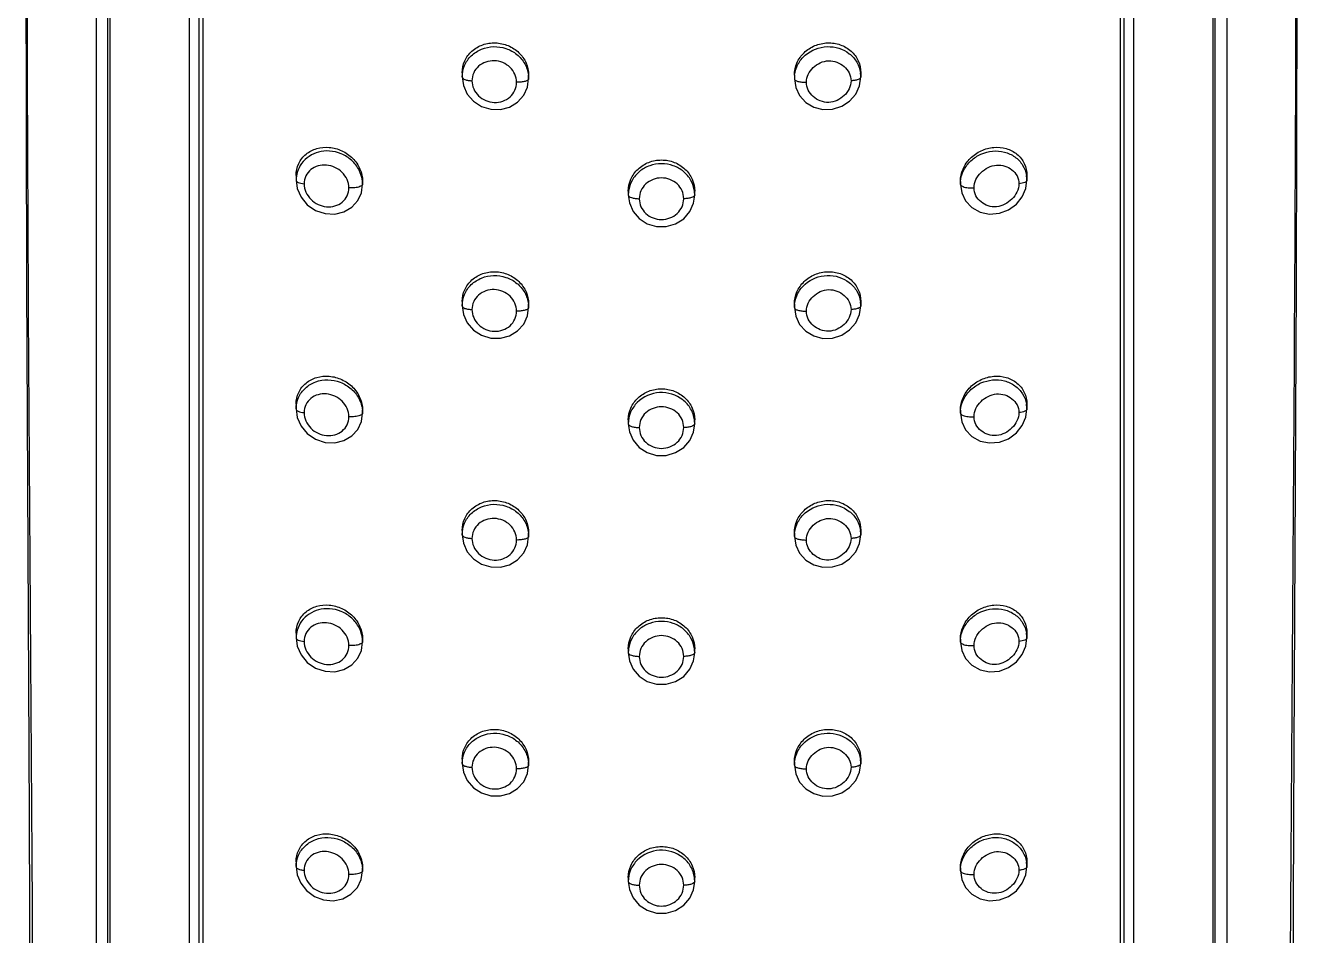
# Model space of a CAD drawing. Extents: x 0 to 1354, y -165 to 827.
# Drawn here: x 90.7 to 148.2, y 296.6 to 337.7 of the extents above; entities that cross this region are included whole.
import ezdxf

# ---------------------------------------------------------------- set-up
doc = ezdxf.new("R2010")
doc.units = 0
doc.header["$LTSCALE"] = 10
doc.header["$MEASUREMENT"] = 0
doc.layers.add('DEF_LAYER_ASSEM_MEMBER', color=7, linetype='CONTINUOUS')

msp = doc.modelspace()

# ---------------------------------------------------------------- linework, layer by layer
at = {"layer": 'DEF_LAYER_ASSEM_MEMBER', "color": 7, "linetype": 'Continuous'}
for p, q in [((94.468, 273.983), (94.468, 358.361)), ((144.468, 274.074), (144.468, 358.145)), ((98.586, 273.155), (98.586, 355.08)), ((140.351, 355.08), (140.351, 273.177)), ((98.143, 353.662), (98.142, 273.191)), ((140.795, 273.191), (140.794, 353.492)), ((148.141, 325.978), (148.193, 347.704)), ((94.556, 345.545), (94.556, 274.105)), ((144.38, 274.105), (144.38, 345.545)), ((110.468, 335.534), (110.468, 335.344)), ((128.468, 335.534), (128.468, 335.344)), ((113.468, 335.43), (113.468, 335.274)), ((125.468, 335.43), (125.468, 335.268)), ((102.966, 330.683), (102.966, 330.683)), ((102.966, 330.683), (103.022, 330.301)), ((102.968, 330.897), (102.968, 330.683)), ((105.968, 330.629), (105.968, 330.502)), ((132.968, 330.493), (132.968, 330.629)), ((135.917, 330.31), (135.97, 330.683)), ((135.968, 330.898), (135.968, 330.683)), ((135.97, 330.683), (135.97, 330.683)), ((117.968, 330.189), (117.968, 330.016)), ((120.968, 330.008), (120.968, 330.189)), ((110.468, 325.194), (110.468, 325.004)), ((128.468, 325.194), (128.468, 325.004)), ((113.468, 325.09), (113.468, 324.934)), ((125.468, 324.927), (125.468, 325.09)), ((102.966, 320.343), (102.966, 320.343)), ((102.966, 320.343), (103.022, 319.961)), ((102.968, 320.558), (102.968, 320.343)), ((105.968, 320.289), (105.968, 320.162)), ((132.968, 320.153), (132.968, 320.289)), ((135.917, 319.97), (135.97, 320.343)), ((135.968, 320.558), (135.968, 320.343)), ((135.97, 320.343), (135.97, 320.343)), ((117.968, 319.849), (117.968, 319.676)), ((120.968, 319.668), (120.968, 319.849)), ((110.468, 314.855), (110.468, 314.664)), ((128.468, 314.855), (128.468, 314.664)), ((113.468, 314.75), (113.468, 314.594)), ((125.468, 314.587), (125.468, 314.75)), ((102.966, 310.004), (102.966, 310.003)), ((102.966, 310.003), (103.022, 309.621)), ((102.968, 310.218), (102.968, 310.004)), ((105.968, 309.949), (105.968, 309.822)), ((132.968, 309.813), (132.968, 309.949)), ((135.917, 309.63), (135.97, 310.003)), ((135.968, 310.218), (135.968, 310.004)), ((135.97, 310.004), (135.97, 310.003)), ((117.968, 309.509), (117.968, 309.336)), ((120.968, 309.329), (120.968, 309.509)), ((110.468, 304.515), (110.468, 304.324)), ((128.468, 304.515), (128.468, 304.324)), ((113.468, 304.41), (113.468, 304.254)), ((125.468, 304.247), (125.468, 304.41)), ((102.966, 299.664), (102.966, 299.664)), ((102.966, 299.664), (103.019, 299.291)), ((102.968, 299.878), (102.968, 299.664)), ((105.968, 299.609), (105.968, 299.482)), ((132.968, 299.473), (132.968, 299.609)), ((135.917, 299.29), (135.97, 299.664)), ((135.968, 299.878), (135.968, 299.664)), ((135.97, 299.664), (135.97, 299.664)), ((117.968, 299.169), (117.968, 298.996)), ((120.968, 298.989), (120.968, 299.169))]:
    msp.add_line(p, q, dxfattribs=at)
at = {"layer": 'DEF_LAYER_ASSEM_MEMBER', "color": 9, "linetype": 'Continuous'}
for p, q in [((93.945, 345.765), (93.945, 274.325)), ((144.992, 345.765), (144.992, 274.325)), ((98.758, 344.523), (98.758, 273.084)), ((140.179, 344.523), (140.179, 273.084))]:
    msp.add_line(p, q, dxfattribs=at)
at = {"layer": 'DEF_LAYER_ASSEM_MEMBER', "color": 7, "linetype": 'Continuous'}
for points in [[(90.744, 347.704), (90.796, 325.974), (90.917, 301.924), (90.999, 276.078)], [(110.467, 335.344), (110.524, 334.955), (110.697, 334.575), (110.977, 334.248), (111.343, 334.013), (111.76, 333.885), (112.192, 333.876), (112.605, 333.988), (112.968, 334.209), (113.244, 334.521), (113.413, 334.889), (113.468, 335.274)], [(125.468, 335.268), (125.528, 334.874), (125.702, 334.506), (125.982, 334.199), (126.346, 333.982), (126.761, 333.874), (127.194, 333.888), (127.607, 334.019), (127.966, 334.254), (128.24, 334.575), (128.411, 334.95), (128.47, 335.344)], [(103.022, 330.301), (103.193, 329.914), (103.474, 329.569), (103.848, 329.313), (104.278, 329.17), (104.718, 329.152), (105.129, 329.255), (105.482, 329.465), (105.749, 329.763), (105.913, 330.117), (105.968, 330.496)], [(132.968, 330.493), (133.026, 330.109), (133.2, 329.745), (133.485, 329.441), (133.858, 329.236), (134.284, 329.146), (134.725, 329.184), (135.14, 329.339), (135.494, 329.599), (135.756, 329.935), (135.917, 330.31)], [(117.968, 330.016), (118.018, 329.651), (118.184, 329.271), (118.461, 328.946), (118.827, 328.713), (119.246, 328.589), (119.683, 328.588), (120.103, 328.71), (120.47, 328.941), (120.749, 329.265), (120.917, 329.641), (120.968, 330.008)], [(147.938, 276.078), (148.02, 301.931), (148.141, 325.978)], [(110.467, 325.004), (110.524, 324.615), (110.697, 324.235), (110.977, 323.908), (111.343, 323.673), (111.76, 323.545), (112.192, 323.536), (112.605, 323.649), (112.968, 323.869), (113.244, 324.181), (113.413, 324.549), (113.468, 324.934)], [(125.468, 324.927), (125.528, 324.534), (125.702, 324.166), (125.982, 323.859), (126.346, 323.642), (126.761, 323.534), (127.194, 323.548), (127.607, 323.679), (127.966, 323.914), (128.24, 324.235), (128.411, 324.61), (128.47, 325.004)], [(103.022, 319.961), (103.193, 319.574), (103.474, 319.229), (103.848, 318.973), (104.278, 318.83), (104.718, 318.812), (105.129, 318.915), (105.482, 319.126), (105.749, 319.423), (105.913, 319.777), (105.968, 320.156)], [(132.968, 320.153), (133.026, 319.769), (133.2, 319.405), (133.485, 319.101), (133.858, 318.896), (134.284, 318.807), (134.725, 318.844), (135.14, 319), (135.494, 319.259), (135.756, 319.595), (135.917, 319.97)], [(117.968, 319.676), (118.018, 319.311), (118.184, 318.931), (118.461, 318.606), (118.827, 318.373), (119.246, 318.249), (119.683, 318.248), (120.103, 318.37), (120.47, 318.602), (120.749, 318.925), (120.917, 319.302), (120.968, 319.668)], [(110.467, 314.664), (110.524, 314.275), (110.697, 313.895), (110.977, 313.569), (111.343, 313.333), (111.76, 313.205), (112.192, 313.197), (112.605, 313.309), (112.968, 313.529), (113.244, 313.841), (113.413, 314.209), (113.468, 314.594)], [(125.468, 314.587), (125.528, 314.194), (125.702, 313.826), (125.982, 313.519), (126.346, 313.303), (126.761, 313.195), (127.194, 313.208), (127.607, 313.339), (127.966, 313.574), (128.24, 313.895), (128.411, 314.27), (128.47, 314.664)], [(103.022, 309.621), (103.193, 309.234), (103.474, 308.89), (103.848, 308.633), (104.278, 308.49), (104.718, 308.472), (105.129, 308.575), (105.482, 308.786), (105.749, 309.083), (105.913, 309.437), (105.968, 309.816)], [(132.968, 309.813), (133.026, 309.429), (133.2, 309.065), (133.485, 308.762), (133.858, 308.556), (134.284, 308.467), (134.725, 308.504), (135.14, 308.66), (135.494, 308.919), (135.756, 309.256), (135.917, 309.63)], [(117.968, 309.336), (118.018, 308.971), (118.184, 308.591), (118.461, 308.266), (118.827, 308.033), (119.246, 307.909), (119.683, 307.908), (120.103, 308.03), (120.47, 308.262), (120.749, 308.585), (120.917, 308.962), (120.968, 309.329)], [(110.467, 304.324), (110.524, 303.935), (110.697, 303.555), (110.977, 303.229), (111.343, 302.993), (111.76, 302.865), (112.192, 302.857), (112.605, 302.969), (112.968, 303.189), (113.244, 303.501), (113.413, 303.869), (113.468, 304.255)], [(125.468, 304.247), (125.528, 303.854), (125.702, 303.486), (125.982, 303.179), (126.346, 302.963), (126.761, 302.855), (127.194, 302.868), (127.607, 302.999), (127.966, 303.234), (128.24, 303.555), (128.411, 303.93), (128.47, 304.324)], [(103.019, 299.291), (103.179, 298.917), (103.441, 298.582), (103.793, 298.322), (104.207, 298.165), (104.646, 298.126), (105.071, 298.213), (105.446, 298.417), (105.733, 298.72), (105.91, 299.087), (105.968, 299.476)], [(132.968, 299.473), (133.026, 299.089), (133.2, 298.725), (133.485, 298.422), (133.858, 298.216), (134.284, 298.127), (134.725, 298.164), (135.14, 298.32), (135.494, 298.579), (135.756, 298.916), (135.917, 299.29)], [(117.968, 298.996), (118.018, 298.631), (118.184, 298.251), (118.461, 297.926), (118.827, 297.693), (119.246, 297.57), (119.683, 297.569), (120.103, 297.69), (120.47, 297.922), (120.749, 298.245), (120.917, 298.622), (120.968, 298.989)]]:
    msp.add_lwpolyline(points, dxfattribs=at)
at = {"layer": 'DEF_LAYER_ASSEM_MEMBER', "color": 9, "linetype": 'Continuous'}
for centre, radius, start, end in [((127.149, 335.344), 1.319, 0.01452, 8.22084), ((112.138, 335.273), 1.33, 0.01786, 6.65614), ((126.797, 335.273), 1.329, 173.33994, 179.98175), ((104.632, 330.502), 1.336, 0.01617, 5.37905), ((134.3, 330.502), 1.331, 174.6161, 179.9833), ((134.662, 330.683), 1.307, 0.00543, 9.35968), ((119.296, 330.015), 1.327, 172.57023, 179.98452), ((119.641, 330.015), 1.327, 0.01528, 7.43082), ((127.149, 325.004), 1.319, 0.01452, 8.22084), ((112.138, 324.934), 1.33, 0.01786, 6.65614), ((126.797, 324.934), 1.329, 173.33994, 179.98175), ((104.634, 320.162), 1.335, 0.0173, 5.37379), ((134.3, 320.162), 1.331, 174.6161, 179.9833), ((134.662, 320.343), 1.307, 0.00543, 9.35968), ((119.642, 319.675), 1.326, 0.01713, 7.42141), ((127.149, 314.664), 1.319, 0.01452, 8.22084), ((112.138, 314.594), 1.33, 0.01786, 6.65614), ((126.797, 314.594), 1.329, 173.33994, 179.98175), ((104.632, 309.822), 1.336, 0.01617, 5.37905), ((134.3, 309.822), 1.331, 174.6161, 179.9833), ((134.662, 310.003), 1.307, 0.00543, 9.35968), ((119.296, 309.335), 1.327, 172.57023, 179.98452), ((119.641, 309.335), 1.327, 0.01528, 7.43082), ((127.149, 304.324), 1.319, 0.01452, 8.22084), ((112.138, 304.254), 1.33, 0.01786, 6.65614), ((126.797, 304.254), 1.329, 173.33994, 179.98175), ((104.634, 299.482), 1.335, 0.0173, 5.37379), ((134.3, 299.482), 1.331, 174.6161, 179.9833), ((134.662, 299.664), 1.307, 0.00543, 9.35968), ((119.642, 298.995), 1.326, 0.01713, 7.42141)]:
    msp.add_arc(centre, radius, start, end, dxfattribs=at)
for points, start_tangent, end_tangent in [([(90.799, 347.593), (90.952, 311.838), (91.13, 276.078)], (-0.00001, -1), (0.000769, -1)), ([(147.807, 276.077), (147.984, 311.838), (148.138, 347.593)], (0.00077, 1), (-0.00001, 1)), ([(110.468, 335.344), (110.575, 335.862), (110.879, 336.301), (111.338, 336.6), (111.886, 336.716), (112.445, 336.632), (112.938, 336.361), (113.293, 335.94), (113.459, 335.428)], (0, 1), (0.115698, -0.993284)), ([(125.477, 335.428), (125.632, 335.918), (125.961, 336.328), (126.95, 336.715), (127.948, 336.398), (128.287, 336.011), (128.455, 335.532)], (0.115759, 0.993277), (0.14292, -0.989734)), ([(112.925, 335.104), (112.848, 335.468), (112.628, 335.78), (112.3, 335.992), (111.917, 336.077), (111.207, 335.83), (110.987, 335.533), (110.908, 335.175)], (-0.009948, 0.999951), (-0.013324, -0.999911)), ([(110.467, 335.344), (110.593, 335.231), (110.736, 335.193), (110.908, 335.175)], (0.000004, -1), (0.999166, -0.040834)), ([(110.908, 335.175), (110.987, 334.81), (111.207, 334.496), (111.533, 334.281), (111.917, 334.196), (112.3, 334.254), (112.628, 334.446), (112.848, 334.744), (112.925, 335.104)], (0.013279, -0.999912), (0.009787, 0.999952)), ([(113.468, 335.274), (113.426, 335.205), (113.306, 335.148), (113.13, 335.112), (112.925, 335.104)], (0, -1), (-0.999567, 0.029429)), ([(125.468, 335.274), (125.511, 335.205), (125.63, 335.148), (125.807, 335.112), (126.011, 335.104)], (0, -1), (0.999567, 0.029429)), ([(128.47, 335.344), (128.343, 335.231), (128.201, 335.193), (128.029, 335.175)], (-0.000002, -1), (-0.999166, -0.040834)), ([(104.468, 331.998), (103.986, 331.951), (103.554, 331.759), (103.218, 331.442), (103.017, 331.034)], (-0.998169, 0.060479), (-0.272468, -0.962165)), ([(105.963, 330.627), (105.812, 331.139), (105.478, 331.574), (105.009, 331.872), (104.468, 331.998)], (-0.093514, 0.995618), (-0.998168, 0.06051)), ([(132.974, 330.627), (133.12, 331.128), (133.443, 331.557), (133.897, 331.858), (134.423, 331.994), (134.954, 331.952), (135.424, 331.734), (135.772, 331.367), (135.951, 330.896)], (0.09359, 0.995611), (0.162807, -0.986658)), ([(103.017, 331.034), (102.968, 330.683)], (-0.272468, -0.962165), (0, -1)), ([(105.353, 330.336), (105.272, 330.71), (105.047, 331.034), (104.718, 331.261), (104.338, 331.363), (103.958, 331.329), (103.632, 331.162), (103.409, 330.878), (103.326, 330.52)], (-0.005119, 0.999987), (-0.009536, -0.999955)), ([(119.468, 331.426), (118.937, 331.334), (118.474, 331.071), (118.141, 330.672), (117.98, 330.187)], (-1, 0.00002), (-0.129178, -0.991621)), ([(120.957, 330.187), (120.796, 330.672), (120.462, 331.071), (120, 331.334), (119.468, 331.426)], (-0.129199, 0.991619), (-1, 0.00002)), ([(102.966, 330.683), (103.066, 330.581), (103.182, 330.543), (103.326, 330.52)], (-0.000044, -1), (0.994976, -0.100112)), ([(103.326, 330.52), (103.632, 329.817), (103.958, 329.587), (104.338, 329.483), (104.718, 329.518), (105.047, 329.688), (105.272, 329.975), (105.353, 330.336)], (0.009606, -0.999954), (0.005166, 0.999987)), ([(105.85, 330.392), (105.625, 330.34), (105.353, 330.336)], (-0.927687, -0.37336), (-0.996727, 0.08084)), ([(105.968, 330.502), (105.961, 330.472), (105.85, 330.392)], (0, -1), (-0.927687, -0.37336)), ([(120.474, 329.845), (120.397, 330.205), (120.179, 330.51), (119.852, 330.712), (119.468, 330.784), (119.085, 330.712), (118.758, 330.51), (118.54, 330.205), (118.462, 329.845)], (-0.008394, 0.999965), (-0.015147, -0.999885)), ([(132.968, 330.502), (132.976, 330.472), (133.087, 330.392)], (0, -1), (0.927687, -0.37336)), ([(133.087, 330.392), (133.312, 330.34), (133.584, 330.336)], (0.927687, -0.37336), (0.996727, 0.08084)), ([(135.97, 330.683), (135.87, 330.581), (135.755, 330.543), (135.611, 330.52)], (0.000061, -1), (-0.994976, -0.100112)), ([(117.968, 330.016), (118.005, 329.951), (118.112, 329.896), (118.272, 329.859), (118.462, 329.845)], (0.000045, -1), (0.999992, -0.003959)), ([(118.462, 329.845), (118.54, 329.484), (118.758, 329.178), (119.468, 328.902), (120.179, 329.178), (120.397, 329.484), (120.474, 329.845)], (0.015156, -0.999885), (0.008362, 0.999965)), ([(120.968, 330.016), (120.931, 329.951), (120.824, 329.896), (120.664, 329.858), (120.474, 329.845)], (0, -1), (-0.999992, -0.003931)), ([(110.468, 325.004), (110.575, 325.522), (110.879, 325.961), (111.338, 326.26), (111.886, 326.376), (112.445, 326.292), (112.938, 326.021), (113.293, 325.6), (113.459, 325.088)], (0, 1), (0.115698, -0.993284)), ([(125.477, 325.088), (125.632, 325.578), (125.961, 325.989), (126.95, 326.376), (127.948, 326.058), (128.287, 325.671), (128.455, 325.192)], (0.115759, 0.993277), (0.14292, -0.989734)), ([(112.925, 324.764), (112.848, 325.128), (112.628, 325.44), (112.3, 325.653), (111.917, 325.737), (111.207, 325.49), (110.987, 325.193), (110.908, 324.835)], (-0.009948, 0.999951), (-0.013324, -0.999911)), ([(110.467, 325.004), (110.593, 324.891), (110.736, 324.853), (110.908, 324.835)], (0.000004, -1), (0.999166, -0.040834)), ([(110.908, 324.835), (110.987, 324.47), (111.207, 324.156), (111.533, 323.942), (111.917, 323.856), (112.3, 323.914), (112.628, 324.106), (112.848, 324.404), (112.925, 324.764)], (0.013279, -0.999912), (0.009787, 0.999952)), ([(113.468, 324.934), (113.426, 324.865), (113.306, 324.808), (113.13, 324.773), (112.925, 324.764)], (0, -1), (-0.999567, 0.029429)), ([(125.468, 324.934), (125.511, 324.865), (125.63, 324.808), (125.807, 324.773), (126.011, 324.764)], (0, -1), (0.999567, 0.029429)), ([(128.47, 325.004), (128.343, 324.891), (128.201, 324.853), (128.029, 324.835)], (-0.000002, -1), (-0.999166, -0.040834)), ([(102.968, 320.343), (103.078, 320.862), (103.387, 321.29), (103.851, 321.569), (104.401, 321.66), (104.961, 321.551), (105.452, 321.257), (105.804, 320.814), (105.963, 320.287)], (0, 1), (0.093403, -0.995628)), ([(132.974, 320.287), (133.12, 320.788), (133.443, 321.217), (133.897, 321.518), (134.423, 321.654), (134.954, 321.612), (135.424, 321.394), (135.772, 321.027), (135.951, 320.556)], (0.09359, 0.995611), (0.162807, -0.986658)), ([(105.353, 319.996), (105.272, 320.37), (105.047, 320.695), (104.718, 320.921), (104.338, 321.023), (103.958, 320.99), (103.632, 320.822), (103.409, 320.538), (103.326, 320.18)], (-0.005119, 0.999987), (-0.009536, -0.999955)), ([(120.957, 319.847), (120.785, 320.351), (120.428, 320.759), (119.377, 321.083), (118.376, 320.642), (118.074, 320.195), (117.968, 319.676)], (-0.129004, 0.991644), (0, -1)), ([(102.966, 320.343), (103.066, 320.241), (103.182, 320.203), (103.326, 320.18)], (-0.000044, -1), (0.994976, -0.100112)), ([(103.326, 320.18), (103.632, 319.477), (103.958, 319.247), (104.338, 319.143), (104.718, 319.178), (105.047, 319.348), (105.272, 319.635), (105.353, 319.996)], (0.009606, -0.999954), (0.005166, 0.999987)), ([(105.85, 320.052), (105.625, 320), (105.353, 319.996)], (-0.927687, -0.37336), (-0.996727, 0.08084)), ([(105.968, 320.162), (105.961, 320.132), (105.85, 320.052)], (0, -1), (-0.927687, -0.37336)), ([(120.474, 319.505), (120.397, 319.865), (120.179, 320.17), (119.852, 320.372), (119.468, 320.444), (119.085, 320.372), (118.758, 320.17), (118.54, 319.865), (118.462, 319.505)], (-0.008394, 0.999965), (-0.015147, -0.999885)), ([(132.968, 320.162), (132.976, 320.132), (133.087, 320.052)], (0, -1), (0.927687, -0.37336)), ([(133.087, 320.052), (133.312, 320), (133.584, 319.996)], (0.927687, -0.37336), (0.996727, 0.08084)), ([(135.97, 320.343), (135.87, 320.241), (135.755, 320.203), (135.611, 320.18)], (0.000061, -1), (-0.994976, -0.100112)), ([(117.968, 319.676), (118.005, 319.611), (118.112, 319.556), (118.272, 319.519), (118.462, 319.505)], (0.000045, -1), (0.999992, -0.003959)), ([(118.462, 319.505), (118.54, 319.144), (118.758, 318.838), (119.468, 318.563), (120.179, 318.838), (120.397, 319.144), (120.474, 319.505)], (0.015156, -0.999885), (0.008362, 0.999965)), ([(120.968, 319.676), (120.931, 319.611), (120.824, 319.556), (120.664, 319.519), (120.474, 319.505)], (0, -1), (-0.999992, -0.003931)), ([(110.468, 314.664), (110.575, 315.182), (110.879, 315.621), (111.338, 315.92), (111.886, 316.036), (112.445, 315.952), (112.938, 315.681), (113.293, 315.26), (113.459, 314.748)], (0, 1), (0.115698, -0.993284)), ([(125.477, 314.748), (125.632, 315.238), (125.961, 315.649), (126.95, 316.036), (127.948, 315.718), (128.287, 315.331), (128.455, 314.852)], (0.115759, 0.993277), (0.14292, -0.989734)), ([(112.925, 314.424), (112.848, 314.788), (112.628, 315.1), (112.3, 315.313), (111.917, 315.397), (111.207, 315.15), (110.987, 314.853), (110.908, 314.495)], (-0.009948, 0.999951), (-0.013324, -0.999911)), ([(110.467, 314.664), (110.593, 314.551), (110.736, 314.513), (110.908, 314.495)], (0.000004, -1), (0.999166, -0.040834)), ([(110.908, 314.495), (110.987, 314.13), (111.207, 313.816), (111.533, 313.602), (111.917, 313.516), (112.3, 313.575), (112.628, 313.766), (112.848, 314.065), (112.925, 314.424)], (0.013279, -0.999912), (0.009787, 0.999952)), ([(113.468, 314.594), (113.426, 314.525), (113.306, 314.468), (113.13, 314.433), (112.925, 314.424)], (0, -1), (-0.999567, 0.029429)), ([(125.468, 314.594), (125.511, 314.525), (125.63, 314.468), (125.807, 314.433), (126.011, 314.424)], (0, -1), (0.999567, 0.029429)), ([(128.47, 314.664), (128.343, 314.551), (128.201, 314.513), (128.029, 314.495)], (-0.000002, -1), (-0.999166, -0.040834)), ([(104.468, 311.318), (103.986, 311.271), (103.554, 311.079), (103.218, 310.763), (103.017, 310.354)], (-0.998169, 0.060479), (-0.272468, -0.962165)), ([(105.963, 309.947), (105.812, 310.46), (105.478, 310.894), (105.009, 311.192), (104.468, 311.318)], (-0.093514, 0.995618), (-0.998168, 0.06051)), ([(132.974, 309.947), (133.12, 310.449), (133.443, 310.877), (133.897, 311.178), (134.423, 311.315), (134.954, 311.272), (135.424, 311.055), (135.772, 310.687), (135.951, 310.216)], (0.09359, 0.995611), (0.162807, -0.986658)), ([(103.017, 310.354), (102.968, 310.004)], (-0.272468, -0.962165), (0, -1)), ([(105.353, 309.656), (105.272, 310.03), (105.047, 310.355), (104.718, 310.581), (104.338, 310.683), (103.958, 310.65), (103.632, 310.482), (103.409, 310.198), (103.326, 309.84)], (-0.005119, 0.999987), (-0.009536, -0.999955)), ([(119.468, 310.746), (118.937, 310.654), (118.474, 310.392), (118.141, 309.992), (117.98, 309.507)], (-1, 0.00002), (-0.129178, -0.991621)), ([(120.957, 309.507), (120.796, 309.992), (120.462, 310.392), (120, 310.654), (119.468, 310.746)], (-0.129199, 0.991619), (-1, 0.00002)), ([(102.966, 310.003), (103.066, 309.901), (103.182, 309.863), (103.326, 309.84)], (-0.000044, -1), (0.994976, -0.100112)), ([(103.326, 309.84), (103.632, 309.137), (103.958, 308.907), (104.338, 308.803), (104.718, 308.838), (105.047, 309.008), (105.272, 309.296), (105.353, 309.656)], (0.009606, -0.999954), (0.005166, 0.999987)), ([(105.85, 309.712), (105.625, 309.66), (105.353, 309.656)], (-0.927687, -0.37336), (-0.996727, 0.08084)), ([(105.968, 309.822), (105.961, 309.793), (105.85, 309.712)], (0, -1), (-0.927687, -0.37336)), ([(120.474, 309.165), (120.397, 309.525), (120.179, 309.83), (119.852, 310.032), (119.468, 310.104), (119.085, 310.032), (118.758, 309.83), (118.54, 309.525), (118.462, 309.165)], (-0.008394, 0.999965), (-0.015147, -0.999885)), ([(132.968, 309.822), (132.976, 309.793), (133.087, 309.712)], (0, -1), (0.927687, -0.37336)), ([(133.087, 309.712), (133.312, 309.66), (133.584, 309.656)], (0.927687, -0.37336), (0.996727, 0.08084)), ([(135.97, 310.003), (135.87, 309.901), (135.755, 309.863), (135.611, 309.84)], (0.000061, -1), (-0.994976, -0.100112)), ([(117.968, 309.336), (118.005, 309.271), (118.112, 309.216), (118.272, 309.179), (118.462, 309.165)], (0.000045, -1), (0.999992, -0.003959)), ([(118.462, 309.165), (118.54, 308.804), (118.758, 308.498), (119.468, 308.223), (120.179, 308.498), (120.397, 308.804), (120.474, 309.165)], (0.015156, -0.999885), (0.008362, 0.999965)), ([(120.968, 309.336), (120.931, 309.271), (120.824, 309.216), (120.664, 309.179), (120.474, 309.165)], (0, -1), (-0.999992, -0.003931)), ([(110.468, 304.324), (110.575, 304.842), (110.879, 305.281), (111.338, 305.58), (111.886, 305.696), (112.445, 305.613), (112.938, 305.342), (113.293, 304.92), (113.459, 304.408)], (0, 1), (0.115698, -0.993284)), ([(125.477, 304.408), (125.632, 304.898), (125.961, 305.309), (126.95, 305.696), (127.948, 305.378), (128.287, 304.992), (128.455, 304.513)], (0.115759, 0.993277), (0.14292, -0.989734)), ([(112.925, 304.084), (112.848, 304.448), (112.628, 304.76), (112.3, 304.973), (111.917, 305.057), (111.207, 304.81), (110.987, 304.513), (110.908, 304.155)], (-0.009948, 0.999951), (-0.013324, -0.999911)), ([(110.467, 304.324), (110.593, 304.211), (110.736, 304.173), (110.908, 304.155)], (0.000004, -1), (0.999166, -0.040834)), ([(110.908, 304.155), (110.987, 303.79), (111.207, 303.476), (111.533, 303.262), (111.917, 303.176), (112.3, 303.235), (112.628, 303.426), (112.848, 303.725), (112.925, 304.084)], (0.013279, -0.999912), (0.009787, 0.999952)), ([(113.468, 304.254), (113.426, 304.186), (113.306, 304.129), (113.13, 304.093), (112.925, 304.084)], (0, -1), (-0.999567, 0.029429)), ([(125.468, 304.254), (125.511, 304.186), (125.63, 304.129), (125.807, 304.093), (126.011, 304.084)], (0, -1), (0.999567, 0.029429)), ([(128.47, 304.324), (128.343, 304.211), (128.201, 304.173), (128.029, 304.155)], (-0.000002, -1), (-0.999166, -0.040834)), ([(102.968, 299.664), (103.078, 300.182), (103.387, 300.61), (103.851, 300.889), (104.401, 300.981), (104.961, 300.872), (105.452, 300.577), (105.804, 300.135), (105.963, 299.607)], (0, 1), (0.093403, -0.995628)), ([(132.974, 299.607), (133.12, 300.109), (133.443, 300.537), (133.897, 300.838), (134.423, 300.975), (134.954, 300.932), (135.424, 300.715), (135.772, 300.347), (135.951, 299.876)], (0.09359, 0.995611), (0.162807, -0.986658)), ([(105.353, 299.316), (105.272, 299.69), (105.047, 300.015), (104.718, 300.241), (104.338, 300.343), (103.958, 300.31), (103.632, 300.142), (103.409, 299.858), (103.326, 299.5)], (-0.005119, 0.999987), (-0.009536, -0.999955)), ([(120.957, 299.167), (120.785, 299.671), (120.428, 300.08), (119.377, 300.403), (118.376, 299.962), (118.074, 299.516), (117.968, 298.996)], (-0.129004, 0.991644), (0, -1)), ([(102.966, 299.664), (103.066, 299.561), (103.182, 299.524), (103.326, 299.5)], (-0.000051, -1), (0.994976, -0.100112)), ([(103.326, 299.5), (103.632, 298.797), (103.958, 298.567), (104.338, 298.464), (104.718, 298.498), (105.047, 298.668), (105.272, 298.956), (105.353, 299.316)], (0.009606, -0.999954), (0.005166, 0.999987)), ([(105.85, 299.372), (105.625, 299.32), (105.353, 299.316)], (-0.927687, -0.37336), (-0.996727, 0.08084)), ([(105.968, 299.482), (105.961, 299.453), (105.85, 299.372)], (0, -1), (-0.927687, -0.37336)), ([(120.474, 298.825), (120.397, 299.186), (120.179, 299.49), (119.852, 299.692), (119.468, 299.764), (119.085, 299.692), (118.758, 299.49), (118.54, 299.185), (118.462, 298.825)], (-0.008394, 0.999965), (-0.015147, -0.999885)), ([(132.968, 299.482), (132.976, 299.453), (133.087, 299.372)], (0, -1), (0.927687, -0.37336)), ([(133.087, 299.372), (133.312, 299.32), (133.584, 299.316)], (0.927687, -0.37336), (0.996727, 0.08084)), ([(135.97, 299.664), (135.87, 299.561), (135.755, 299.524), (135.611, 299.5)], (0.000061, -1), (-0.994976, -0.100112)), ([(117.968, 298.996), (118.005, 298.931), (118.112, 298.876), (118.272, 298.839), (118.462, 298.825)], (0.000045, -1), (0.999992, -0.003959)), ([(118.462, 298.825), (118.54, 298.464), (118.758, 298.158), (119.468, 297.883), (120.179, 298.159), (120.397, 298.464), (120.474, 298.825)], (0.015156, -0.999885), (0.008362, 0.999965)), ([(120.968, 298.996), (120.931, 298.931), (120.824, 298.876), (120.664, 298.839), (120.474, 298.825)], (0, -1), (-0.999992, -0.003931))]:
    msp.add_spline(points, degree=3, dxfattribs=dict(at, start_tangent=start_tangent, end_tangent=end_tangent))
at = {"layer": 'DEF_LAYER_ASSEM_MEMBER', "color": 7, "linetype": 'Continuous'}
for points, start_tangent, end_tangent in [([(110.468, 335.534), (110.583, 336.07), (110.909, 336.514), (111.395, 336.799), (111.967, 336.886), (112.54, 336.76), (113.027, 336.441), (113.354, 335.974), (113.468, 335.43)], (0, 1), (0, -1)), ([(125.468, 335.43), (125.583, 335.974), (125.909, 336.441), (126.396, 336.76), (126.97, 336.886), (127.542, 336.799), (128.028, 336.514), (128.354, 336.07), (128.468, 335.534)], (0, 1), (0, -1)), ([(126.011, 335.104), (126.094, 335.464), (126.319, 335.77), (126.64, 335.986), (127.019, 336.077), (127.718, 335.818), (127.943, 335.528), (128.029, 335.175)], (-0.001034, 0.999999), (0.005815, -0.999983)), ([(128.029, 335.175), (127.943, 334.814), (127.719, 334.506), (127.019, 334.196), (126.64, 334.26), (126.318, 334.456), (126.095, 334.749), (126.011, 335.104)], (-0.006849, -0.999977), (-0.000313, 1)), ([(102.968, 330.897), (103.086, 331.432), (103.415, 331.856), (103.898, 332.109), (104.463, 332.163), (105.031, 332.011), (105.519, 331.671), (105.851, 331.186), (105.968, 330.629)], (0, 1), (0, -1)), ([(132.968, 330.629), (133.086, 331.186), (133.418, 331.671), (133.906, 332.011), (134.474, 332.163), (135.038, 332.109), (135.522, 331.856), (135.851, 331.432), (135.968, 330.898)], (0, 1), (0, -1)), ([(117.968, 330.189), (118.083, 330.728), (118.408, 331.183), (118.894, 331.487), (119.468, 331.594), (120.042, 331.487), (120.529, 331.183), (120.854, 330.728), (120.968, 330.189)], (0, 1), (0, -1)), ([(133.584, 330.336), (133.669, 330.706), (133.898, 331.025), (134.222, 331.254), (134.598, 331.363), (134.973, 331.32), (135.294, 331.149), (135.523, 330.873), (135.611, 330.52)], (-0.006402, 0.99998), (0.002112, -0.999998)), ([(135.611, 330.52), (135.295, 329.827), (134.974, 329.594), (134.599, 329.483), (134.222, 329.524), (133.898, 329.699), (133.67, 329.98), (133.584, 330.336)], (-0.003021, -0.999995), (0.004784, 0.999989)), ([(110.468, 325.194), (110.583, 325.73), (110.909, 326.174), (111.395, 326.459), (111.967, 326.546), (112.54, 326.42), (113.027, 326.101), (113.354, 325.634), (113.468, 325.09)], (0, 1), (0, -1)), ([(125.468, 325.09), (125.583, 325.634), (125.909, 326.101), (126.396, 326.42), (126.97, 326.546), (127.542, 326.46), (128.028, 326.174), (128.354, 325.73), (128.468, 325.194)], (0, 1), (0, -1)), ([(126.011, 324.764), (126.094, 325.124), (126.319, 325.43), (126.64, 325.646), (127.019, 325.737), (127.718, 325.478), (127.943, 325.188), (128.029, 324.835)], (-0.001034, 0.999999), (0.005815, -0.999983)), ([(128.029, 324.835), (127.943, 324.474), (127.719, 324.166), (127.019, 323.856), (126.64, 323.92), (126.318, 324.116), (126.095, 324.409), (126.011, 324.764)], (-0.006849, -0.999977), (-0.000313, 1)), ([(102.968, 320.558), (103.086, 321.093), (103.415, 321.516), (103.898, 321.769), (104.463, 321.823), (105.031, 321.671), (105.519, 321.331), (105.851, 320.846), (105.968, 320.289)], (0, 1), (0, -1)), ([(132.968, 320.289), (133.086, 320.846), (133.418, 321.331), (133.906, 321.671), (134.474, 321.823), (135.038, 321.769), (135.522, 321.516), (135.851, 321.093), (135.968, 320.558)], (0, 1), (0, -1)), ([(117.968, 319.849), (118.083, 320.388), (118.408, 320.843), (118.894, 321.148), (119.468, 321.254), (120.042, 321.148), (120.529, 320.843), (120.854, 320.388), (120.968, 319.849)], (0, 1), (0, -1)), ([(133.584, 319.996), (133.669, 320.366), (133.898, 320.685), (134.222, 320.914), (134.598, 321.023), (134.973, 320.98), (135.294, 320.809), (135.523, 320.533), (135.611, 320.18)], (-0.006402, 0.99998), (0.002112, -0.999998)), ([(135.611, 320.18), (135.295, 319.487), (134.974, 319.254), (134.599, 319.143), (134.222, 319.184), (133.898, 319.359), (133.67, 319.64), (133.584, 319.996)], (-0.003021, -0.999995), (0.004784, 0.999989)), ([(110.468, 314.855), (110.583, 315.39), (110.909, 315.834), (111.395, 316.12), (111.967, 316.206), (112.54, 316.081), (113.027, 315.761), (113.354, 315.294), (113.468, 314.75)], (0, 1), (0, -1)), ([(125.468, 314.75), (125.583, 315.294), (125.909, 315.761), (126.396, 316.081), (126.97, 316.206), (127.542, 316.12), (128.028, 315.834), (128.354, 315.39), (128.468, 314.855)], (0, 1), (0, -1)), ([(126.011, 314.424), (126.094, 314.784), (126.319, 315.09), (126.64, 315.306), (127.019, 315.397), (127.718, 315.138), (127.943, 314.848), (128.029, 314.495)], (-0.001034, 0.999999), (0.005815, -0.999983)), ([(128.029, 314.495), (127.943, 314.134), (127.719, 313.826), (127.019, 313.516), (126.64, 313.58), (126.318, 313.776), (126.095, 314.069), (126.011, 314.424)], (-0.006849, -0.999977), (-0.000313, 1)), ([(102.968, 310.218), (103.086, 310.753), (103.415, 311.176), (103.898, 311.429), (104.463, 311.483), (105.031, 311.331), (105.519, 310.991), (105.851, 310.506), (105.968, 309.949)], (0, 1), (0, -1)), ([(132.968, 309.949), (133.086, 310.506), (133.418, 310.991), (133.906, 311.331), (134.474, 311.483), (135.038, 311.429), (135.522, 311.176), (135.851, 310.753), (135.968, 310.218)], (0, 1), (0, -1)), ([(117.968, 309.509), (118.083, 310.048), (118.408, 310.504), (118.894, 310.808), (119.468, 310.914), (120.042, 310.808), (120.529, 310.504), (120.854, 310.048), (120.968, 309.509)], (0, 1), (0, -1)), ([(133.584, 309.656), (133.669, 310.026), (133.898, 310.345), (134.222, 310.575), (134.598, 310.683), (134.973, 310.64), (135.294, 310.469), (135.523, 310.193), (135.611, 309.84)], (-0.006402, 0.99998), (0.002112, -0.999998)), ([(135.611, 309.84), (135.295, 309.147), (134.974, 308.914), (134.599, 308.803), (134.222, 308.844), (133.898, 309.019), (133.67, 309.3), (133.584, 309.656)], (-0.003021, -0.999995), (0.004784, 0.999989)), ([(110.468, 304.515), (110.583, 305.05), (110.909, 305.494), (111.395, 305.78), (111.967, 305.866), (112.54, 305.741), (113.027, 305.421), (113.354, 304.954), (113.468, 304.41)], (0, 1), (0, -1)), ([(125.468, 304.41), (125.583, 304.954), (125.909, 305.421), (126.396, 305.741), (126.97, 305.866), (127.542, 305.78), (128.028, 305.494), (128.354, 305.05), (128.468, 304.515)], (0, 1), (0, -1)), ([(126.011, 304.084), (126.094, 304.444), (126.319, 304.75), (126.64, 304.966), (127.019, 305.057), (127.718, 304.798), (127.943, 304.508), (128.029, 304.155)], (-0.001034, 0.999999), (0.005815, -0.999983)), ([(128.029, 304.155), (127.943, 303.794), (127.719, 303.486), (127.019, 303.176), (126.64, 303.24), (126.318, 303.436), (126.095, 303.729), (126.011, 304.084)], (-0.006849, -0.999977), (-0.000313, 1)), ([(102.968, 299.878), (103.086, 300.413), (103.415, 300.836), (103.898, 301.09), (104.463, 301.143), (105.031, 300.991), (105.519, 300.651), (105.851, 300.166), (105.968, 299.609)], (0, 1), (0, -1)), ([(132.968, 299.609), (133.086, 300.166), (133.418, 300.651), (133.906, 300.991), (134.474, 301.143), (135.038, 301.09), (135.522, 300.836), (135.851, 300.413), (135.968, 299.878)], (0, 1), (0, -1)), ([(117.968, 299.169), (118.083, 299.708), (118.408, 300.164), (118.894, 300.468), (119.468, 300.574), (120.042, 300.468), (120.529, 300.164), (120.854, 299.708), (120.968, 299.169)], (0, 1), (0, -1)), ([(133.584, 299.316), (133.669, 299.686), (133.898, 300.005), (134.222, 300.235), (134.598, 300.343), (134.973, 300.301), (135.294, 300.129), (135.523, 299.853), (135.611, 299.5)], (-0.006402, 0.99998), (0.002112, -0.999998)), ([(135.611, 299.5), (135.295, 298.807), (134.974, 298.574), (134.599, 298.464), (134.222, 298.504), (133.898, 298.679), (133.67, 298.96), (133.584, 299.316)], (-0.003021, -0.999995), (0.004784, 0.999989))]:
    msp.add_spline(points, degree=3, dxfattribs=dict(at, start_tangent=start_tangent, end_tangent=end_tangent))

doc.saveas('drawing.dxf')
